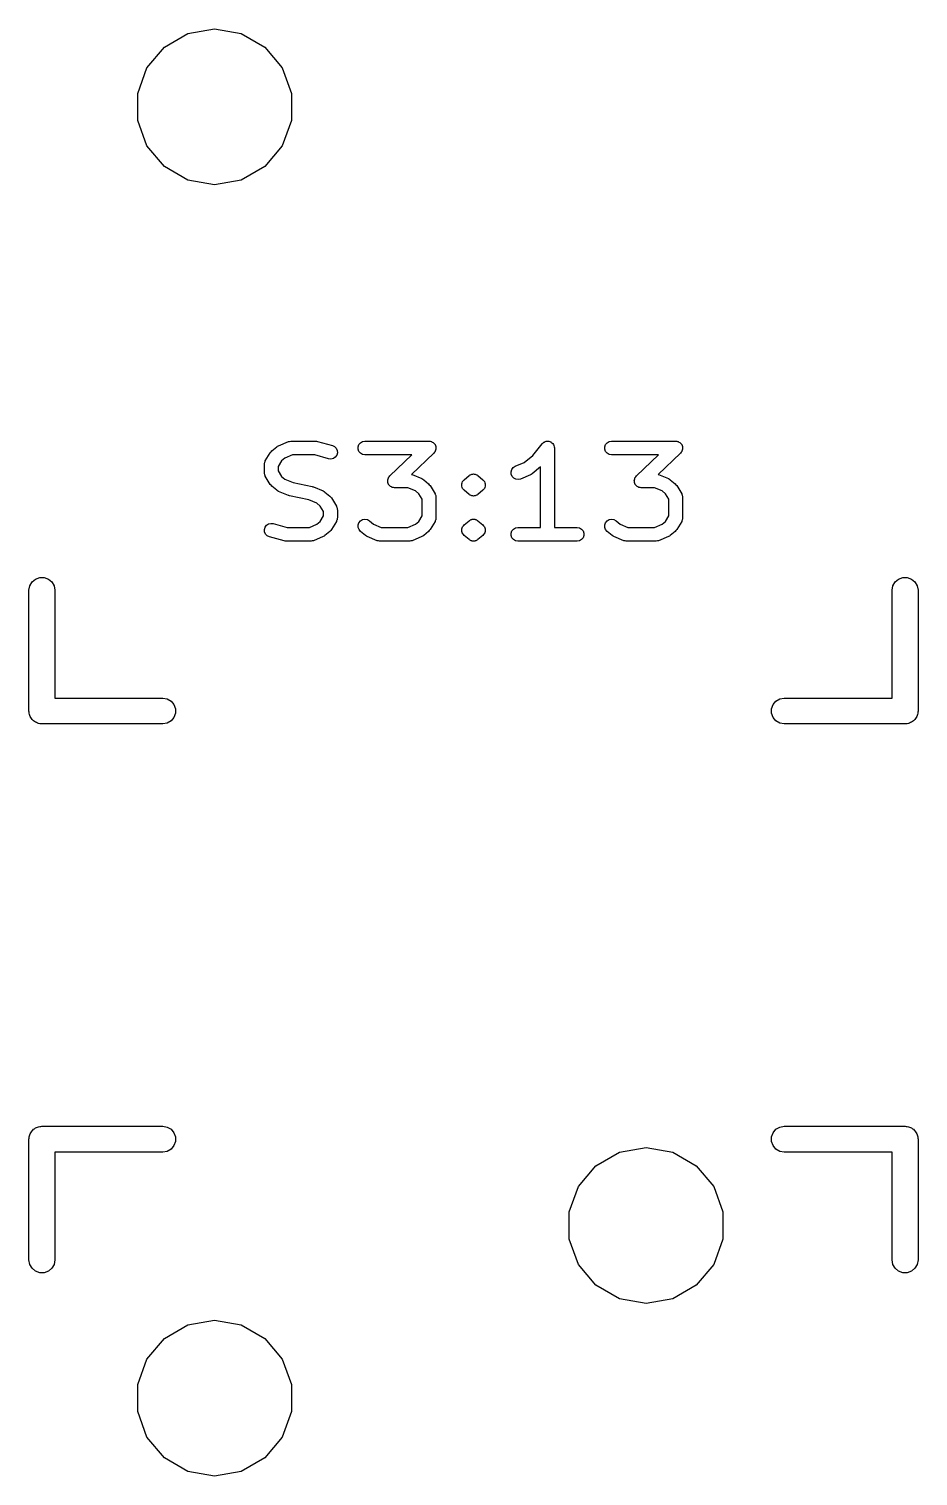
# Model space of a CAD drawing. Extents: x 15 to 276, y -105 to -15.
# Drawn here: x 262.46 to 275.54, y -58.61 to -37.31 of the extents above; entities that cross this region are included whole.
import ezdxf

# ---------------------------------------------------------------- set-up
doc = ezdxf.new("R2010")
doc.units = 0
doc.header["$MEASUREMENT"] = 0
doc.layers.add('BLACK', color=7, linetype='CONTINUOUS')

msp = doc.modelspace()

# ---------------------------------------------------------------- linework, layer by layer
at = {"layer": 'Black'}
for p, q in [((264.452, -37.5811), (264.798, -37.3818)), ((264.798, -37.3818), (265.19, -37.3126)), ((265.19, -37.3126), (265.582, -37.3818)), ((265.582, -37.3818), (265.928, -37.5811)), ((264.196, -37.8863), (264.452, -37.5811)), ((265.928, -37.5811), (266.184, -37.8863)), ((264.06, -38.2608), (264.196, -37.8863)), ((266.184, -37.8863), (266.32, -38.2608)), ((264.06, -38.6592), (264.06, -38.2608)), ((266.32, -38.2608), (266.32, -38.6592)), ((264.196, -39.0337), (264.06, -38.6592)), ((266.32, -38.6592), (266.184, -39.0337)), ((264.452, -39.3389), (264.196, -39.0337)), ((266.184, -39.0337), (265.928, -39.3389)), ((264.798, -39.5382), (264.452, -39.3389)), ((265.928, -39.3389), (265.582, -39.5382)), ((265.19, -39.6074), (264.798, -39.5382)), ((265.582, -39.5382), (265.19, -39.6074)), ((266.131, -43.4462), (266.276, -43.3857)), ((266.276, -43.3857), (266.278, -43.3852)), ((266.278, -43.3852), (266.28, -43.3841)), ((266.28, -43.3841), (266.295, -43.3814)), ((266.295, -43.3814), (266.31, -43.378)), ((266.31, -43.378), (266.313, -43.3783)), ((266.313, -43.3783), (266.315, -43.3779)), ((266.315, -43.3779), (266.678, -43.3779)), ((266.678, -43.3779), (266.691, -43.3803)), ((266.691, -43.3803), (266.705, -43.3816)), ((266.705, -43.3816), (266.923, -43.4421)), ((267.303, -43.4619), (267.315, -43.4287)), ((267.315, -43.4287), (267.338, -43.4017)), ((267.338, -43.4017), (267.369, -43.3841)), ((267.369, -43.3841), (267.403, -43.3779)), ((267.403, -43.3779), (268.347, -43.3779)), ((268.347, -43.3779), (268.361, -43.3804)), ((268.361, -43.3804), (268.376, -43.3821)), ((268.376, -43.3821), (268.378, -43.3835)), ((268.378, -43.3835), (268.382, -43.3841)), ((268.382, -43.3841), (268.394, -43.3913)), ((268.394, -43.3913), (268.407, -43.3977)), ((268.407, -43.3977), (268.409, -43.4001)), ((268.409, -43.4001), (268.412, -43.4017)), ((268.412, -43.4017), (268.421, -43.4128)), ((268.421, -43.4128), (268.431, -43.4233)), ((268.431, -43.4233), (268.433, -43.4263)), ((268.433, -43.4263), (268.435, -43.4287)), ((268.435, -43.4287), (268.44, -43.4423)), ((269.871, -43.5895), (270.009, -43.4161)), ((270.009, -43.4161), (270.01, -43.4153)), ((270.01, -43.4153), (270.011, -43.4142)), ((270.011, -43.4142), (270.023, -43.4036)), ((270.023, -43.4036), (270.036, -43.3927)), ((270.036, -43.3927), (270.037, -43.3923)), ((270.037, -43.3923), (270.038, -43.3915)), ((270.038, -43.3915), (270.053, -43.3859)), ((270.053, -43.3859), (270.069, -43.3799)), ((270.069, -43.3799), (270.07, -43.3799)), ((270.07, -43.3799), (270.071, -43.3795)), ((270.071, -43.3795), (270.087, -43.3795)), ((270.087, -43.3795), (270.104, -43.3791)), ((270.104, -43.3791), (270.105, -43.3795)), ((270.105, -43.3795), (270.106, -43.3795)), ((270.106, -43.3795), (270.122, -43.3851)), ((270.122, -43.3851), (270.137, -43.3904)), ((270.137, -43.3904), (270.138, -43.3911)), ((270.138, -43.3911), (270.139, -43.3915)), ((270.139, -43.3915), (270.152, -43.4021)), ((270.152, -43.4021), (270.165, -43.4124)), ((270.165, -43.4124), (270.165, -43.4134)), ((270.165, -43.4134), (270.166, -43.4142)), ((270.166, -43.4142), (270.175, -43.4285)), ((270.175, -43.4285), (270.183, -43.4426)), ((270.932, -43.4619), (270.944, -43.4287)), ((270.944, -43.4287), (270.967, -43.4017)), ((270.967, -43.4017), (270.997, -43.3841)), ((270.997, -43.3841), (271.032, -43.3779)), ((271.032, -43.3779), (271.975, -43.3779)), ((271.975, -43.3779), (271.99, -43.3804)), ((271.99, -43.3804), (272.004, -43.3821)), ((272.004, -43.3821), (272.007, -43.3835)), ((272.007, -43.3835), (272.01, -43.3841)), ((272.01, -43.3841), (272.023, -43.3913)), ((272.023, -43.3913), (272.036, -43.3977)), ((272.036, -43.3977), (272.038, -43.4001)), ((272.038, -43.4001), (272.041, -43.4017)), ((272.041, -43.4017), (272.05, -43.4128)), ((272.05, -43.4128), (272.06, -43.4233)), ((272.06, -43.4233), (272.061, -43.4263)), ((272.061, -43.4263), (272.063, -43.4287)), ((272.063, -43.4287), (272.068, -43.4423)), ((265.937, -43.6692), (266.01, -43.5482)), ((266.01, -43.5482), (266.021, -43.5354)), ((266.021, -43.5354), (266.032, -43.5224)), ((266.032, -43.5224), (266.105, -43.4619)), ((266.105, -43.4619), (266.118, -43.4544)), ((266.118, -43.4544), (266.131, -43.4462)), ((266.223, -43.6279), (266.175, -43.6675)), ((266.335, -43.5811), (266.223, -43.6279)), ((266.664, -43.5811), (266.335, -43.5811)), ((266.868, -43.6379), (266.664, -43.5811)), ((266.903, -43.6413), (266.868, -43.6379)), ((266.938, -43.6325), (266.903, -43.6413)), ((266.923, -43.4421), (266.954, -43.4573)), ((266.967, -43.6125), (266.938, -43.6325)), ((266.954, -43.4573), (266.979, -43.4825)), ((266.987, -43.5838), (266.967, -43.6125)), ((266.979, -43.4825), (266.994, -43.5146)), ((266.997, -43.5498), (266.987, -43.5838)), ((266.994, -43.5146), (266.997, -43.5498)), ((267.303, -43.4972), (267.303, -43.4619)), ((267.315, -43.5303), (267.303, -43.4972)), ((267.338, -43.5574), (267.315, -43.5303)), ((267.369, -43.575), (267.338, -43.5574)), ((267.403, -43.5811), (267.369, -43.575)), ((268.093, -43.5811), (267.403, -43.5811)), ((267.769, -43.8898), (268.093, -43.5811)), ((268.417, -43.5531), (268.087, -43.8671)), ((268.426, -43.5414), (268.417, -43.5531)), ((268.435, -43.5303), (268.426, -43.5414)), ((268.436, -43.5273), (268.435, -43.5303)), ((268.438, -43.5247), (268.436, -43.5273)), ((268.442, -43.5108), (268.438, -43.5247)), ((268.44, -43.4423), (268.446, -43.4556)), ((268.447, -43.4972), (268.442, -43.5108)), ((268.446, -43.4556), (268.446, -43.4588)), ((268.446, -43.4588), (268.447, -43.4619)), ((268.447, -43.4619), (268.447, -43.4764)), ((268.447, -43.4764), (268.448, -43.4908)), ((268.448, -43.4908), (268.447, -43.4939)), ((268.447, -43.4939), (268.447, -43.4972)), ((269.745, -43.694), (269.871, -43.5895)), ((270.183, -43.4426), (270.183, -43.4437)), ((270.183, -43.4437), (270.184, -43.4448)), ((270.184, -43.4448), (270.187, -43.461)), ((270.187, -43.461), (270.19, -43.4771)), ((270.19, -43.4771), (270.19, -43.4783)), ((270.19, -43.4783), (270.19, -43.4795)), ((270.19, -43.4795), (270.19, -44.6479)), ((270.932, -43.4972), (270.932, -43.4619)), ((270.944, -43.5303), (270.932, -43.4972)), ((270.967, -43.5574), (270.944, -43.5303)), ((270.997, -43.575), (270.967, -43.5574)), ((271.032, -43.5811), (270.997, -43.575)), ((271.721, -43.5811), (271.032, -43.5811)), ((271.397, -43.8898), (271.721, -43.5811)), ((272.045, -43.5531), (271.716, -43.8671)), ((272.054, -43.5414), (272.045, -43.5531)), ((272.063, -43.5303), (272.054, -43.5414)), ((272.065, -43.5273), (272.063, -43.5303)), ((272.066, -43.5247), (272.065, -43.5273)), ((272.071, -43.5108), (272.066, -43.5247)), ((272.068, -43.4423), (272.074, -43.4556)), ((272.075, -43.4972), (272.071, -43.5108)), ((272.074, -43.4556), (272.074, -43.4588)), ((272.074, -43.4588), (272.075, -43.4619)), ((272.075, -43.4619), (272.075, -43.4764)), ((272.075, -43.4764), (272.076, -43.4908)), ((272.076, -43.4908), (272.075, -43.4939)), ((272.075, -43.4939), (272.075, -43.4972)), ((265.923, -43.7214), (265.925, -43.7118)), ((265.923, -43.8424), (265.923, -43.7214)), ((265.925, -43.852), (265.923, -43.8424)), ((265.925, -43.7021), (265.928, -43.6946)), ((265.925, -43.7118), (265.925, -43.7021)), ((265.925, -43.8617), (265.925, -43.852)), ((265.928, -43.8692), (265.925, -43.8617)), ((265.928, -43.6946), (265.929, -43.6867)), ((265.929, -43.6867), (265.934, -43.6782)), ((265.934, -43.6782), (265.937, -43.6692)), ((266.175, -43.6675), (266.126, -43.7496)), ((266.126, -43.7496), (266.126, -43.8142)), ((266.126, -43.8142), (266.175, -43.8963)), ((268.087, -43.8671), (268.091, -43.8679)), ((268.966, -43.8677), (268.974, -43.8663)), ((268.974, -43.8663), (268.982, -43.8633)), ((268.982, -43.8633), (268.991, -43.8633)), ((268.991, -43.8633), (269, -43.8617)), ((269, -43.8617), (269, -43.8618)), ((269, -43.8618), (269, -43.8617)), ((269, -43.8617), (269.009, -43.8633)), ((269.009, -43.8633), (269.018, -43.8633)), ((269.018, -43.8633), (269.026, -43.8663)), ((269.026, -43.8663), (269.034, -43.8677)), ((269.552, -43.8293), (269.563, -43.7957)), ((269.554, -43.8646), (269.552, -43.8293)), ((269.568, -43.8971), (269.554, -43.8646)), ((269.563, -43.7957), (269.584, -43.7676)), ((269.584, -43.7676), (269.614, -43.7486)), ((269.614, -43.7486), (269.745, -43.694)), ((269.863, -43.86), (269.85, -43.8675)), ((269.987, -43.7569), (269.863, -43.86)), ((269.987, -44.6479), (269.987, -43.7569)), ((271.716, -43.8671), (271.72, -43.8679)), ((265.929, -43.8771), (265.928, -43.8692)), ((265.934, -43.8856), (265.929, -43.8771)), ((265.937, -43.8947), (265.934, -43.8856)), ((266.01, -44.0156), (265.937, -43.8947)), ((266.021, -44.0284), (266.01, -44.0156)), ((266.032, -44.0414), (266.021, -44.0284)), ((266.105, -44.1019), (266.032, -44.0414)), ((266.175, -43.8963), (266.223, -43.9359)), ((266.223, -43.9359), (266.345, -43.9868)), ((266.345, -43.9868), (266.626, -44.0453)), ((266.626, -44.0453), (266.635, -44.0489)), ((266.635, -44.0489), (266.644, -44.051)), ((266.644, -44.051), (266.789, -44.1115)), ((267.738, -43.952), (267.739, -43.9489)), ((267.739, -43.9665), (267.738, -43.952)), ((267.739, -43.9457), (267.744, -43.9321)), ((267.739, -43.9489), (267.739, -43.9457)), ((267.739, -43.981), (267.739, -43.9665)), ((267.74, -43.984), (267.739, -43.981)), ((267.74, -43.9872), (267.74, -43.984)), ((267.746, -44.0005), (267.74, -43.9872)), ((267.744, -43.9321), (267.748, -43.9182)), ((267.751, -44.0141), (267.746, -44.0005)), ((267.748, -43.9182), (267.75, -43.9156)), ((267.75, -43.9156), (267.751, -43.9125)), ((267.751, -43.9125), (267.76, -43.9014)), ((267.753, -44.0166), (267.751, -44.0141)), ((267.754, -44.0196), (267.753, -44.0166)), ((267.764, -44.0301), (267.754, -44.0196)), ((267.76, -43.9014), (267.769, -43.8898)), ((267.774, -44.0412), (267.764, -44.0301)), ((267.776, -44.0428), (267.774, -44.0412)), ((267.779, -44.0451), (267.776, -44.0428)), ((267.792, -44.0516), (267.779, -44.0451)), ((267.804, -44.0588), (267.792, -44.0516)), ((267.807, -44.0594), (267.804, -44.0588)), ((267.81, -44.0608), (267.807, -44.0594)), ((267.825, -44.0624), (267.81, -44.0608)), ((267.839, -44.0649), (267.825, -44.0624)), ((268.036, -44.0649), (267.839, -44.0649)), ((268.148, -44.1117), (268.036, -44.0649)), ((268.091, -43.8679), (268.093, -43.869)), ((268.093, -43.869), (268.096, -43.8695)), ((268.096, -43.8695), (268.241, -43.93)), ((268.241, -43.93), (268.254, -43.9382)), ((268.254, -43.9382), (268.267, -43.9458)), ((268.267, -43.9458), (268.339, -44.0062)), ((268.339, -44.0062), (268.35, -44.0192)), ((268.35, -44.0192), (268.361, -44.032)), ((268.361, -44.032), (268.434, -44.153)), ((268.827, -44.0058), (268.833, -43.9896)), ((268.827, -44.0062), (268.827, -44.0058)), ((268.827, -44.0065), (268.827, -44.0062)), ((268.827, -44.0238), (268.827, -44.0065)), ((268.827, -44.0411), (268.827, -44.0238)), ((268.827, -44.0414), (268.827, -44.0411)), ((268.827, -44.0418), (268.827, -44.0414)), ((268.833, -44.0581), (268.827, -44.0418)), ((268.833, -43.9896), (268.839, -43.9733)), ((268.839, -44.0743), (268.833, -44.0581)), ((268.839, -43.973), (268.84, -43.9727)), ((268.839, -43.9733), (268.839, -43.973)), ((268.839, -44.0746), (268.839, -44.0743)), ((268.84, -44.0749), (268.839, -44.0746)), ((268.84, -43.9727), (268.851, -43.9594)), ((268.851, -44.0882), (268.84, -44.0749)), ((268.851, -43.9594), (268.862, -43.9462)), ((268.862, -43.9458), (268.935, -43.8853)), ((268.862, -43.946), (268.862, -43.9458)), ((268.862, -43.9462), (268.862, -43.946)), ((268.935, -43.8853), (268.943, -43.8809)), ((268.943, -43.8809), (268.949, -43.8753)), ((268.949, -43.8753), (268.957, -43.8724)), ((268.957, -43.8724), (268.965, -43.868)), ((268.965, -43.8679), (268.966, -43.8677)), ((268.965, -43.868), (268.965, -43.8679)), ((269.034, -43.8677), (269.035, -43.8679)), ((269.035, -43.8679), (269.035, -43.868)), ((269.035, -43.868), (269.043, -43.8724)), ((269.043, -43.8724), (269.051, -43.8753)), ((269.051, -43.8753), (269.057, -43.8809)), ((269.057, -43.8809), (269.065, -43.8853)), ((269.065, -43.8853), (269.138, -43.9458)), ((269.138, -43.9458), (269.138, -43.946)), ((269.138, -43.946), (269.138, -43.9462)), ((269.138, -43.9462), (269.149, -43.9594)), ((269.149, -43.9594), (269.16, -43.9727)), ((269.16, -44.0749), (269.149, -44.0882)), ((269.16, -43.9727), (269.161, -43.973)), ((269.161, -44.0746), (269.16, -44.0749)), ((269.161, -43.973), (269.161, -43.9733)), ((269.161, -43.9733), (269.167, -43.9895)), ((269.167, -44.058), (269.161, -44.0743)), ((269.161, -44.0743), (269.161, -44.0746)), ((269.167, -43.9895), (269.173, -44.0058)), ((269.173, -44.0418), (269.167, -44.058)), ((269.173, -44.0058), (269.173, -44.0062)), ((269.173, -44.0062), (269.173, -44.0065)), ((269.173, -44.0065), (269.173, -44.0238)), ((269.173, -44.0238), (269.173, -44.0411)), ((269.173, -44.0411), (269.173, -44.0414)), ((269.173, -44.0414), (269.173, -44.0418)), ((269.591, -43.9231), (269.568, -43.8971)), ((269.623, -43.9393), (269.591, -43.9231)), ((269.658, -43.9439), (269.623, -43.9393)), ((269.692, -43.9362), (269.658, -43.9439)), ((269.837, -43.8757), (269.692, -43.9362)), ((269.85, -43.8675), (269.837, -43.8757)), ((271.366, -43.952), (271.367, -43.9489)), ((271.367, -43.9665), (271.366, -43.952)), ((271.367, -43.9457), (271.372, -43.9321)), ((271.367, -43.9489), (271.367, -43.9457)), ((271.367, -43.981), (271.367, -43.9665)), ((271.368, -43.984), (271.367, -43.981)), ((271.369, -43.9872), (271.368, -43.984)), ((271.374, -44.0005), (271.369, -43.9872)), ((271.372, -43.9321), (271.376, -43.9182)), ((271.379, -44.0141), (271.374, -44.0005)), ((271.376, -43.9182), (271.378, -43.9156)), ((271.378, -43.9156), (271.379, -43.9125)), ((271.379, -43.9125), (271.389, -43.9014)), ((271.382, -44.0166), (271.379, -44.0141)), ((271.383, -44.0196), (271.382, -44.0166)), ((271.393, -44.0301), (271.383, -44.0196)), ((271.389, -43.9014), (271.397, -43.8898)), ((271.402, -44.0412), (271.393, -44.0301)), ((271.405, -44.0428), (271.402, -44.0412)), ((271.407, -44.0451), (271.405, -44.0428)), ((271.42, -44.0516), (271.407, -44.0451)), ((271.433, -44.0588), (271.42, -44.0516)), ((271.436, -44.0594), (271.433, -44.0588)), ((271.439, -44.0608), (271.436, -44.0594)), ((271.453, -44.0624), (271.439, -44.0608)), ((271.467, -44.0649), (271.453, -44.0624)), ((271.665, -44.0649), (271.467, -44.0649)), ((271.777, -44.1117), (271.665, -44.0649)), ((271.72, -43.8679), (271.722, -43.869)), ((271.722, -43.869), (271.724, -43.8695)), ((271.724, -43.8695), (271.869, -43.93)), ((271.869, -43.93), (271.882, -43.9382)), ((271.882, -43.9382), (271.895, -43.9458)), ((271.895, -43.9458), (271.968, -44.0062)), ((271.968, -44.0062), (271.979, -44.0192)), ((271.979, -44.0192), (271.99, -44.032)), ((271.99, -44.032), (272.063, -44.153)), ((266.118, -44.1094), (266.105, -44.1019)), ((266.131, -44.1176), (266.118, -44.1094)), ((266.276, -44.1781), (266.131, -44.1176)), ((266.285, -44.1802), (266.276, -44.1781)), ((266.294, -44.1837), (266.285, -44.1802)), ((266.575, -44.2423), (266.294, -44.1837)), ((266.697, -44.2931), (266.575, -44.2423)), ((266.745, -44.3327), (266.697, -44.2931)), ((266.789, -44.1115), (266.802, -44.1196)), ((266.802, -44.1196), (266.815, -44.1272)), ((266.815, -44.1272), (266.888, -44.1877)), ((266.888, -44.1877), (266.899, -44.2006)), ((266.899, -44.2006), (266.91, -44.2134)), ((266.91, -44.2134), (266.983, -44.3344)), ((268.196, -44.1513), (268.148, -44.1117)), ((268.245, -44.2334), (268.196, -44.1513)), ((268.245, -44.4795), (268.245, -44.2334)), ((268.434, -44.153), (268.437, -44.1621)), ((268.437, -44.1621), (268.442, -44.1705)), ((268.442, -44.1705), (268.444, -44.1784)), ((268.444, -44.1784), (268.447, -44.1859)), ((268.447, -44.1859), (268.447, -44.1956)), ((268.447, -44.1956), (268.448, -44.2052)), ((268.448, -44.2052), (268.448, -44.5076)), ((268.862, -44.1014), (268.851, -44.0882)), ((268.862, -44.1016), (268.862, -44.1014)), ((268.862, -44.1019), (268.862, -44.1016)), ((268.935, -44.1623), (268.862, -44.1019)), ((268.943, -44.1667), (268.935, -44.1623)), ((268.949, -44.1723), (268.943, -44.1667)), ((268.957, -44.1753), (268.949, -44.1723)), ((268.965, -44.1796), (268.957, -44.1753)), ((268.965, -44.1797), (268.965, -44.1796)), ((268.966, -44.1799), (268.965, -44.1797)), ((268.974, -44.1814), (268.966, -44.1799)), ((268.982, -44.1843), (268.974, -44.1814)), ((268.991, -44.1843), (268.982, -44.1843)), ((269, -44.1859), (268.991, -44.1843)), ((269.009, -44.1843), (269, -44.1859)), ((269, -44.1859), (269, -44.1858)), ((269, -44.1858), (269, -44.1859)), ((269.018, -44.1843), (269.009, -44.1843)), ((269.026, -44.1814), (269.018, -44.1843)), ((269.034, -44.1799), (269.026, -44.1814)), ((269.035, -44.1797), (269.034, -44.1799)), ((269.043, -44.1753), (269.035, -44.1796)), ((269.035, -44.1796), (269.035, -44.1797)), ((269.051, -44.1723), (269.043, -44.1753)), ((269.057, -44.1667), (269.051, -44.1723)), ((269.065, -44.1623), (269.057, -44.1667)), ((269.138, -44.1019), (269.065, -44.1623)), ((269.149, -44.0882), (269.138, -44.1014)), ((269.138, -44.1014), (269.138, -44.1016)), ((269.138, -44.1016), (269.138, -44.1019)), ((271.825, -44.1513), (271.777, -44.1117)), ((271.874, -44.2334), (271.825, -44.1513)), ((271.874, -44.4795), (271.874, -44.2334)), ((272.063, -44.153), (272.066, -44.1621)), ((272.066, -44.1621), (272.071, -44.1705)), ((272.071, -44.1705), (272.072, -44.1784)), ((272.072, -44.1784), (272.075, -44.1859)), ((272.075, -44.1859), (272.075, -44.1956)), ((272.075, -44.1956), (272.077, -44.2052)), ((272.077, -44.2052), (272.077, -44.5076)), ((266.794, -44.4148), (266.745, -44.3327)), ((266.745, -44.5615), (266.794, -44.4795)), ((266.794, -44.4795), (266.794, -44.4148)), ((266.983, -44.3344), (266.986, -44.3435)), ((266.986, -44.3435), (266.991, -44.3519)), ((266.991, -44.3519), (266.992, -44.3598)), ((266.992, -44.3598), (266.995, -44.3673)), ((266.995, -44.3673), (266.995, -44.3771)), ((266.995, -44.3771), (266.997, -44.3867)), ((266.997, -44.3867), (266.997, -44.5076)), ((268.196, -44.5615), (268.245, -44.4795)), ((271.825, -44.5615), (271.874, -44.4795)), ((265.923, -44.6793), (265.933, -44.6453)), ((265.926, -44.7144), (265.923, -44.6793)), ((265.941, -44.7466), (265.926, -44.7144)), ((265.933, -44.6453), (265.953, -44.6166)), ((265.953, -44.6166), (265.982, -44.5966)), ((265.982, -44.5966), (266.017, -44.5878)), ((266.017, -44.5878), (266.052, -44.5912)), ((266.052, -44.5912), (266.256, -44.6479)), ((266.256, -44.6479), (266.585, -44.6479)), ((266.585, -44.6479), (266.697, -44.6012)), ((266.697, -44.6012), (266.745, -44.5615)), ((266.888, -44.7066), (266.815, -44.7671)), ((266.899, -44.6937), (266.888, -44.7066)), ((266.91, -44.6808), (266.899, -44.6937)), ((266.983, -44.5599), (266.91, -44.6808)), ((266.986, -44.5508), (266.983, -44.5599)), ((266.991, -44.5424), (266.986, -44.5508)), ((266.992, -44.5344), (266.991, -44.5424)), ((266.995, -44.5269), (266.992, -44.5344)), ((266.997, -44.5076), (266.995, -44.5172)), ((266.995, -44.5172), (266.995, -44.5269)), ((267.303, -44.6113), (267.315, -44.5781)), ((267.303, -44.6466), (267.303, -44.6113)), ((267.316, -44.6797), (267.303, -44.6466)), ((267.315, -44.5781), (267.338, -44.551)), ((267.338, -44.7066), (267.316, -44.6797)), ((267.338, -44.551), (267.368, -44.5332)), ((267.411, -44.7671), (267.338, -44.7066)), ((267.368, -44.5332), (267.403, -44.527)), ((267.403, -44.527), (267.438, -44.533)), ((267.438, -44.533), (267.468, -44.5505)), ((267.468, -44.5505), (267.529, -44.6012)), ((267.529, -44.6012), (267.641, -44.6479)), ((267.641, -44.6479), (268.036, -44.6479)), ((268.036, -44.6479), (268.148, -44.6012)), ((268.148, -44.6012), (268.196, -44.5615)), ((268.339, -44.7066), (268.267, -44.7671)), ((268.35, -44.6937), (268.339, -44.7066)), ((268.361, -44.6808), (268.35, -44.6937)), ((268.434, -44.5599), (268.361, -44.6808)), ((268.437, -44.5508), (268.434, -44.5599)), ((268.442, -44.5424), (268.437, -44.5508)), ((268.444, -44.5344), (268.442, -44.5424)), ((268.447, -44.5269), (268.444, -44.5344)), ((268.448, -44.5076), (268.447, -44.5172)), ((268.447, -44.5172), (268.447, -44.5269)), ((268.827, -44.6711), (268.833, -44.6548)), ((268.827, -44.6714), (268.827, -44.6711)), ((268.827, -44.6717), (268.827, -44.6714)), ((268.827, -44.6891), (268.827, -44.6717)), ((268.827, -44.7064), (268.827, -44.6891)), ((268.827, -44.7067), (268.827, -44.7064)), ((268.827, -44.707), (268.827, -44.7067)), ((268.833, -44.7234), (268.827, -44.707)), ((268.833, -44.6548), (268.839, -44.6385)), ((268.839, -44.6383), (268.84, -44.6379)), ((268.839, -44.6385), (268.839, -44.6383)), ((268.84, -44.6379), (268.851, -44.6247)), ((268.851, -44.6247), (268.862, -44.6114)), ((268.862, -44.611), (268.935, -44.5505)), ((268.862, -44.6113), (268.862, -44.611)), ((268.862, -44.6114), (268.862, -44.6113)), ((268.935, -44.5505), (268.943, -44.5462)), ((268.943, -44.5462), (268.949, -44.5406)), ((268.949, -44.5406), (268.957, -44.5376)), ((268.957, -44.5376), (268.965, -44.5332)), ((268.965, -44.5332), (268.966, -44.533)), ((268.965, -44.5332), (268.965, -44.5332)), ((268.966, -44.533), (268.974, -44.5315)), ((268.974, -44.5315), (268.982, -44.5285)), ((268.982, -44.5285), (268.991, -44.5285)), ((268.991, -44.5285), (269, -44.527)), ((269, -44.527), (269, -44.527)), ((269, -44.527), (269, -44.527)), ((269, -44.527), (269.009, -44.5285)), ((269.009, -44.5285), (269.018, -44.5285)), ((269.018, -44.5285), (269.026, -44.5315)), ((269.026, -44.5315), (269.034, -44.533)), ((269.034, -44.533), (269.035, -44.5332)), ((269.035, -44.5332), (269.035, -44.5332)), ((269.035, -44.5332), (269.043, -44.5376)), ((269.043, -44.5376), (269.051, -44.5406)), ((269.051, -44.5406), (269.057, -44.5462)), ((269.057, -44.5462), (269.065, -44.5505)), ((269.065, -44.5505), (269.138, -44.611)), ((269.138, -44.611), (269.138, -44.6113)), ((269.138, -44.6113), (269.138, -44.6114)), ((269.138, -44.6114), (269.149, -44.6247)), ((269.149, -44.6247), (269.16, -44.6379)), ((269.16, -44.6379), (269.161, -44.6383)), ((269.161, -44.6383), (269.161, -44.6385)), ((269.161, -44.6385), (269.167, -44.6548)), ((269.167, -44.6548), (269.173, -44.6711)), ((269.173, -44.707), (269.167, -44.7233)), ((269.173, -44.6711), (269.173, -44.6714)), ((269.173, -44.6714), (269.173, -44.6717)), ((269.173, -44.6717), (269.173, -44.689)), ((269.173, -44.689), (269.173, -44.7064)), ((269.173, -44.7064), (269.173, -44.7067)), ((269.173, -44.7067), (269.173, -44.707)), ((269.553, -44.7319), (269.565, -44.6987)), ((269.565, -44.6987), (269.588, -44.6717)), ((269.588, -44.6717), (269.618, -44.6541)), ((269.618, -44.6541), (269.653, -44.6479)), ((269.653, -44.6479), (269.987, -44.6479)), ((270.19, -44.6479), (270.524, -44.6479)), ((270.524, -44.6479), (270.559, -44.6541)), ((270.559, -44.6541), (270.589, -44.6717)), ((270.589, -44.6717), (270.612, -44.6987)), ((270.612, -44.6987), (270.624, -44.7319)), ((270.932, -44.6113), (270.944, -44.5781)), ((270.932, -44.6466), (270.932, -44.6113)), ((270.944, -44.6797), (270.932, -44.6466)), ((270.944, -44.5781), (270.966, -44.551)), ((270.967, -44.7066), (270.944, -44.6797)), ((270.966, -44.551), (270.997, -44.5332)), ((271.04, -44.7671), (270.967, -44.7066)), ((270.997, -44.5332), (271.032, -44.527)), ((271.032, -44.527), (271.066, -44.533)), ((271.066, -44.533), (271.097, -44.5505)), ((271.097, -44.5505), (271.158, -44.6012)), ((271.158, -44.6012), (271.27, -44.6479)), ((271.27, -44.6479), (271.665, -44.6479)), ((271.665, -44.6479), (271.777, -44.6012)), ((271.777, -44.6012), (271.825, -44.5615)), ((271.968, -44.7066), (271.895, -44.7671)), ((271.979, -44.6937), (271.968, -44.7066)), ((271.99, -44.6808), (271.979, -44.6937)), ((272.063, -44.5599), (271.99, -44.6808)), ((272.066, -44.5508), (272.063, -44.5599)), ((272.071, -44.5424), (272.066, -44.5508)), ((272.072, -44.5344), (272.071, -44.5424)), ((272.075, -44.5269), (272.072, -44.5344)), ((272.077, -44.5076), (272.075, -44.5172)), ((272.075, -44.5172), (272.075, -44.5269)), ((265.966, -44.7717), (265.941, -44.7466)), ((265.997, -44.7869), (265.966, -44.7717)), ((266.215, -44.8474), (265.997, -44.7869)), ((266.229, -44.8487), (266.215, -44.8474)), ((266.242, -44.8511), (266.229, -44.8487)), ((266.605, -44.8511), (266.242, -44.8511)), ((266.607, -44.8507), (266.605, -44.8511)), ((266.61, -44.851), (266.607, -44.8507)), ((266.625, -44.8477), (266.61, -44.851)), ((266.64, -44.845), (266.625, -44.8477)), ((266.642, -44.8438), (266.64, -44.845)), ((266.644, -44.8433), (266.642, -44.8438)), ((266.789, -44.7828), (266.644, -44.8433)), ((266.802, -44.7746), (266.789, -44.7828)), ((266.815, -44.7671), (266.802, -44.7746)), ((267.424, -44.7746), (267.411, -44.7671)), ((267.437, -44.7828), (267.424, -44.7746)), ((267.582, -44.8433), (267.437, -44.7828)), ((267.584, -44.8438), (267.582, -44.8433)), ((267.586, -44.845), (267.584, -44.8438)), ((267.602, -44.8477), (267.586, -44.845)), ((267.616, -44.851), (267.602, -44.8477)), ((267.619, -44.8507), (267.616, -44.851)), ((267.621, -44.8511), (267.619, -44.8507)), ((268.057, -44.8511), (267.621, -44.8511)), ((268.059, -44.8507), (268.057, -44.8511)), ((268.061, -44.851), (268.059, -44.8507)), ((268.076, -44.8477), (268.061, -44.851)), ((268.091, -44.845), (268.076, -44.8477)), ((268.093, -44.8438), (268.091, -44.845)), ((268.096, -44.8433), (268.093, -44.8438)), ((268.241, -44.7828), (268.096, -44.8433)), ((268.254, -44.7746), (268.241, -44.7828)), ((268.267, -44.7671), (268.254, -44.7746)), ((268.839, -44.7395), (268.833, -44.7234)), ((268.839, -44.7398), (268.839, -44.7395)), ((268.84, -44.7401), (268.839, -44.7398)), ((268.851, -44.7534), (268.84, -44.7401)), ((268.862, -44.7667), (268.851, -44.7534)), ((268.862, -44.7668), (268.862, -44.7667)), ((268.862, -44.7671), (268.862, -44.7668)), ((268.935, -44.8276), (268.862, -44.7671)), ((268.943, -44.8319), (268.935, -44.8276)), ((268.949, -44.8375), (268.943, -44.8319)), ((268.957, -44.8405), (268.949, -44.8375)), ((268.965, -44.8449), (268.957, -44.8405)), ((268.966, -44.8451), (268.965, -44.8449)), ((268.965, -44.8449), (268.965, -44.8449)), ((268.974, -44.8466), (268.966, -44.8451)), ((268.982, -44.8496), (268.974, -44.8466)), ((268.991, -44.8496), (268.982, -44.8496)), ((269, -44.8511), (268.991, -44.8496)), ((269.009, -44.8496), (269, -44.8511)), ((269, -44.8511), (269, -44.8511)), ((269, -44.8511), (269, -44.8511)), ((269.018, -44.8496), (269.009, -44.8496)), ((269.026, -44.8466), (269.018, -44.8496)), ((269.034, -44.8451), (269.026, -44.8466)), ((269.035, -44.8449), (269.034, -44.8451)), ((269.043, -44.8405), (269.035, -44.8449)), ((269.035, -44.8449), (269.035, -44.8449)), ((269.051, -44.8375), (269.043, -44.8405)), ((269.057, -44.8319), (269.051, -44.8375)), ((269.065, -44.8276), (269.057, -44.8319)), ((269.138, -44.7671), (269.065, -44.8276)), ((269.149, -44.7534), (269.138, -44.7667)), ((269.138, -44.7667), (269.138, -44.7668)), ((269.138, -44.7668), (269.138, -44.7671)), ((269.16, -44.7401), (269.149, -44.7534)), ((269.161, -44.7398), (269.16, -44.7401)), ((269.167, -44.7233), (269.161, -44.7395)), ((269.161, -44.7395), (269.161, -44.7398)), ((269.553, -44.7672), (269.553, -44.7319)), ((269.565, -44.8003), (269.553, -44.7672)), ((269.588, -44.8274), (269.565, -44.8003)), ((269.618, -44.845), (269.588, -44.8274)), ((269.653, -44.8511), (269.618, -44.845)), ((270.524, -44.8511), (269.653, -44.8511)), ((270.559, -44.845), (270.524, -44.8511)), ((270.589, -44.8274), (270.559, -44.845)), ((270.612, -44.8003), (270.589, -44.8274)), ((270.624, -44.7672), (270.612, -44.8003)), ((270.624, -44.7319), (270.624, -44.7672)), ((271.053, -44.7746), (271.04, -44.7671)), ((271.065, -44.7828), (271.053, -44.7746)), ((271.211, -44.8433), (271.065, -44.7828)), ((271.213, -44.8438), (271.211, -44.8433)), ((271.215, -44.845), (271.213, -44.8438)), ((271.23, -44.8477), (271.215, -44.845)), ((271.245, -44.851), (271.23, -44.8477)), ((271.247, -44.8507), (271.245, -44.851)), ((271.25, -44.8511), (271.247, -44.8507)), ((271.685, -44.8511), (271.25, -44.8511)), ((271.687, -44.8507), (271.685, -44.8511)), ((271.69, -44.851), (271.687, -44.8507)), ((271.705, -44.8477), (271.69, -44.851)), ((271.72, -44.845), (271.705, -44.8477)), ((271.722, -44.8438), (271.72, -44.845)), ((271.724, -44.8433), (271.722, -44.8438)), ((271.869, -44.7828), (271.724, -44.8433)), ((271.882, -44.7746), (271.869, -44.7828)), ((271.895, -44.7671), (271.882, -44.7746)), ((262.459, -45.572), (262.471, -45.5068)), ((262.471, -45.5068), (262.504, -45.4495)), ((262.504, -45.4495), (262.555, -45.407)), ((262.555, -45.407), (262.617, -45.3844)), ((262.617, -45.3844), (262.683, -45.3844)), ((262.683, -45.3844), (262.745, -45.407)), ((262.745, -45.407), (262.796, -45.4495)), ((262.796, -45.4495), (262.829, -45.5068)), ((262.829, -45.5068), (262.84, -45.572)), ((275.159, -45.572), (275.171, -45.5068)), ((275.171, -45.5068), (275.204, -45.4495)), ((275.204, -45.4495), (275.255, -45.407)), ((275.255, -45.407), (275.317, -45.3844)), ((275.317, -45.3844), (275.383, -45.3844)), ((275.383, -45.3844), (275.445, -45.407)), ((275.445, -45.407), (275.496, -45.4495)), ((275.496, -45.4495), (275.529, -45.5068)), ((275.529, -45.5068), (275.541, -45.572)), ((262.459, -47.35), (262.459, -45.572)), ((262.84, -45.572), (262.84, -47.1595)), ((275.159, -47.1595), (275.159, -45.572)), ((275.541, -45.572), (275.541, -47.35)), ((262.84, -47.1595), (264.428, -47.1595)), ((264.428, -47.1595), (264.493, -47.171)), ((264.493, -47.171), (264.55, -47.2041)), ((264.55, -47.2041), (264.593, -47.2548)), ((264.593, -47.2548), (264.616, -47.3169)), ((273.384, -47.3169), (273.407, -47.2548)), ((273.407, -47.2548), (273.45, -47.2041)), ((273.45, -47.2041), (273.507, -47.171)), ((273.507, -47.171), (273.572, -47.1595)), ((273.572, -47.1595), (275.159, -47.1595)), ((262.462, -47.3664), (262.459, -47.35)), ((262.462, -47.3831), (262.462, -47.3664)), ((262.468, -47.3987), (262.462, -47.3831)), ((262.471, -47.4152), (262.468, -47.3987)), ((262.479, -47.4296), (262.471, -47.4152)), ((262.485, -47.4452), (262.479, -47.4296)), ((262.496, -47.458), (262.485, -47.4452)), ((262.504, -47.4725), (262.496, -47.458)), ((262.517, -47.4832), (262.504, -47.4725)), ((262.528, -47.4959), (262.517, -47.4832)), ((264.593, -47.4452), (264.55, -47.4959)), ((264.616, -47.3831), (264.593, -47.4452)), ((264.616, -47.3169), (264.616, -47.3831)), ((273.384, -47.3831), (273.384, -47.3169)), ((273.407, -47.4452), (273.384, -47.3831)), ((273.45, -47.4959), (273.407, -47.4452)), ((275.483, -47.4832), (275.472, -47.4959)), ((275.496, -47.4725), (275.483, -47.4832)), ((275.504, -47.458), (275.496, -47.4725)), ((275.515, -47.4452), (275.504, -47.458)), ((275.521, -47.4296), (275.515, -47.4452)), ((275.529, -47.4152), (275.521, -47.4296)), ((275.532, -47.3987), (275.529, -47.4152)), ((275.538, -47.3831), (275.532, -47.3987)), ((275.541, -47.35), (275.538, -47.3664)), ((275.538, -47.3664), (275.538, -47.3831)), ((262.542, -47.5043), (262.528, -47.4959)), ((262.555, -47.515), (262.542, -47.5043)), ((262.57, -47.5207), (262.555, -47.515)), ((262.585, -47.529), (262.57, -47.5207)), ((262.601, -47.5319), (262.585, -47.529)), ((262.617, -47.5376), (262.601, -47.5319)), ((262.634, -47.5376), (262.617, -47.5376)), ((262.65, -47.5405), (262.634, -47.5376)), ((264.428, -47.5405), (262.65, -47.5405)), ((264.493, -47.529), (264.428, -47.5405)), ((264.55, -47.4959), (264.493, -47.529)), ((273.507, -47.529), (273.45, -47.4959)), ((273.572, -47.5405), (273.507, -47.529)), ((275.35, -47.5405), (273.572, -47.5405)), ((275.366, -47.5376), (275.35, -47.5405)), ((275.383, -47.5376), (275.366, -47.5376)), ((275.399, -47.5319), (275.383, -47.5376)), ((275.415, -47.529), (275.399, -47.5319)), ((275.43, -47.5207), (275.415, -47.529)), ((275.445, -47.515), (275.43, -47.5207)), ((275.458, -47.5043), (275.445, -47.515)), ((275.472, -47.4959), (275.458, -47.5043)), ((262.459, -53.65), (262.462, -53.6336)), ((262.459, -55.428), (262.459, -53.65)), ((262.462, -53.6169), (262.468, -53.6013)), ((262.462, -53.6336), (262.462, -53.6169)), ((262.468, -53.6013), (262.471, -53.5848)), ((262.471, -53.5848), (262.479, -53.5704)), ((262.479, -53.5704), (262.485, -53.5547)), ((262.485, -53.5547), (262.496, -53.542)), ((262.496, -53.542), (262.504, -53.5275)), ((262.504, -53.5275), (262.517, -53.5168)), ((262.517, -53.5168), (262.528, -53.5041)), ((262.528, -53.5041), (262.542, -53.4957)), ((262.542, -53.4957), (262.555, -53.485)), ((262.555, -53.485), (262.57, -53.4793)), ((262.57, -53.4793), (262.585, -53.471)), ((262.585, -53.471), (262.601, -53.4681)), ((262.601, -53.4681), (262.617, -53.4624)), ((262.617, -53.4624), (262.634, -53.4624)), ((262.634, -53.4624), (262.65, -53.4595)), ((262.65, -53.4595), (264.428, -53.4595)), ((264.428, -53.4595), (264.493, -53.471)), ((264.493, -53.471), (264.55, -53.5041)), ((264.55, -53.5041), (264.593, -53.5547)), ((264.593, -53.5547), (264.616, -53.6169)), ((264.616, -53.6169), (264.616, -53.6831)), ((273.384, -53.6169), (273.407, -53.5547)), ((273.384, -53.6831), (273.384, -53.6169)), ((273.407, -53.5547), (273.45, -53.5041)), ((273.45, -53.5041), (273.507, -53.471)), ((273.507, -53.471), (273.572, -53.4595)), ((273.572, -53.4595), (275.35, -53.4595)), ((275.35, -53.4595), (275.366, -53.4624)), ((275.366, -53.4624), (275.383, -53.4624)), ((275.383, -53.4624), (275.399, -53.4681)), ((275.399, -53.4681), (275.415, -53.471)), ((275.415, -53.471), (275.43, -53.4793)), ((275.43, -53.4793), (275.445, -53.485)), ((275.445, -53.485), (275.458, -53.4957)), ((275.458, -53.4957), (275.472, -53.5041)), ((275.472, -53.5041), (275.483, -53.5168)), ((275.483, -53.5168), (275.496, -53.5275)), ((275.496, -53.5275), (275.504, -53.542)), ((275.504, -53.542), (275.515, -53.5547)), ((275.515, -53.5547), (275.521, -53.5704)), ((275.521, -53.5704), (275.529, -53.5848)), ((275.529, -53.5848), (275.532, -53.6013)), ((275.532, -53.6013), (275.538, -53.6169)), ((275.538, -53.6169), (275.538, -53.6336)), ((275.538, -53.6336), (275.541, -53.65)), ((275.541, -53.65), (275.541, -55.428)), ((264.428, -53.8405), (262.84, -53.8405)), ((262.84, -53.8405), (262.84, -55.428)), ((264.493, -53.829), (264.428, -53.8405)), ((264.55, -53.7959), (264.493, -53.829)), ((264.593, -53.7452), (264.55, -53.7959)), ((264.616, -53.6831), (264.593, -53.7452)), ((270.802, -54.0411), (271.148, -53.8418)), ((271.148, -53.8418), (271.54, -53.7726)), ((271.54, -53.7726), (271.932, -53.8418)), ((271.932, -53.8418), (272.278, -54.0411)), ((273.407, -53.7452), (273.384, -53.6831)), ((273.45, -53.7959), (273.407, -53.7452)), ((273.507, -53.829), (273.45, -53.7959)), ((273.572, -53.8405), (273.507, -53.829)), ((275.159, -53.8405), (273.572, -53.8405)), ((275.159, -55.428), (275.159, -53.8405)), ((270.546, -54.3463), (270.802, -54.0411)), ((272.278, -54.0411), (272.534, -54.3463)), ((270.41, -54.7208), (270.546, -54.3463)), ((272.534, -54.3463), (272.67, -54.7208)), ((270.41, -55.1192), (270.41, -54.7208)), ((272.67, -54.7208), (272.67, -55.1192)), ((270.546, -55.4937), (270.41, -55.1192)), ((272.67, -55.1192), (272.534, -55.4937)), ((262.471, -55.4932), (262.459, -55.428)), ((262.504, -55.5505), (262.471, -55.4932)), ((262.555, -55.593), (262.504, -55.5505)), ((262.796, -55.5505), (262.745, -55.593)), ((262.829, -55.4932), (262.796, -55.5505)), ((262.84, -55.428), (262.829, -55.4932)), ((270.802, -55.7989), (270.546, -55.4937)), ((272.534, -55.4937), (272.278, -55.7989)), ((275.171, -55.4932), (275.159, -55.428)), ((275.204, -55.5505), (275.171, -55.4932)), ((275.255, -55.593), (275.204, -55.5505)), ((275.496, -55.5505), (275.445, -55.593)), ((275.529, -55.4932), (275.496, -55.5505)), ((275.541, -55.428), (275.529, -55.4932)), ((262.617, -55.6156), (262.555, -55.593)), ((262.683, -55.6156), (262.617, -55.6156)), ((262.745, -55.593), (262.683, -55.6156)), ((275.317, -55.6156), (275.255, -55.593)), ((275.383, -55.6156), (275.317, -55.6156)), ((275.445, -55.593), (275.383, -55.6156)), ((271.148, -55.9982), (270.802, -55.7989)), ((271.54, -56.0674), (271.148, -55.9982)), ((271.932, -55.9982), (271.54, -56.0674)), ((272.278, -55.7989), (271.932, -55.9982)), ((264.452, -56.5811), (264.798, -56.3818)), ((264.798, -56.3818), (265.19, -56.3126)), ((265.19, -56.3126), (265.582, -56.3818)), ((265.582, -56.3818), (265.928, -56.5811)), ((264.196, -56.8863), (264.452, -56.5811)), ((265.928, -56.5811), (266.184, -56.8863)), ((264.06, -57.2608), (264.196, -56.8863)), ((266.184, -56.8863), (266.32, -57.2608)), ((264.06, -57.6592), (264.06, -57.2608)), ((266.32, -57.2608), (266.32, -57.6592)), ((264.196, -58.0337), (264.06, -57.6592)), ((266.32, -57.6592), (266.184, -58.0337)), ((264.452, -58.3389), (264.196, -58.0337)), ((266.184, -58.0337), (265.928, -58.3389)), ((264.798, -58.5382), (264.452, -58.3389)), ((265.928, -58.3389), (265.582, -58.5382)), ((265.19, -58.6074), (264.798, -58.5382)), ((265.582, -58.5382), (265.19, -58.6074))]:
    msp.add_line(p, q, dxfattribs=at)

doc.saveas('drawing.dxf')
